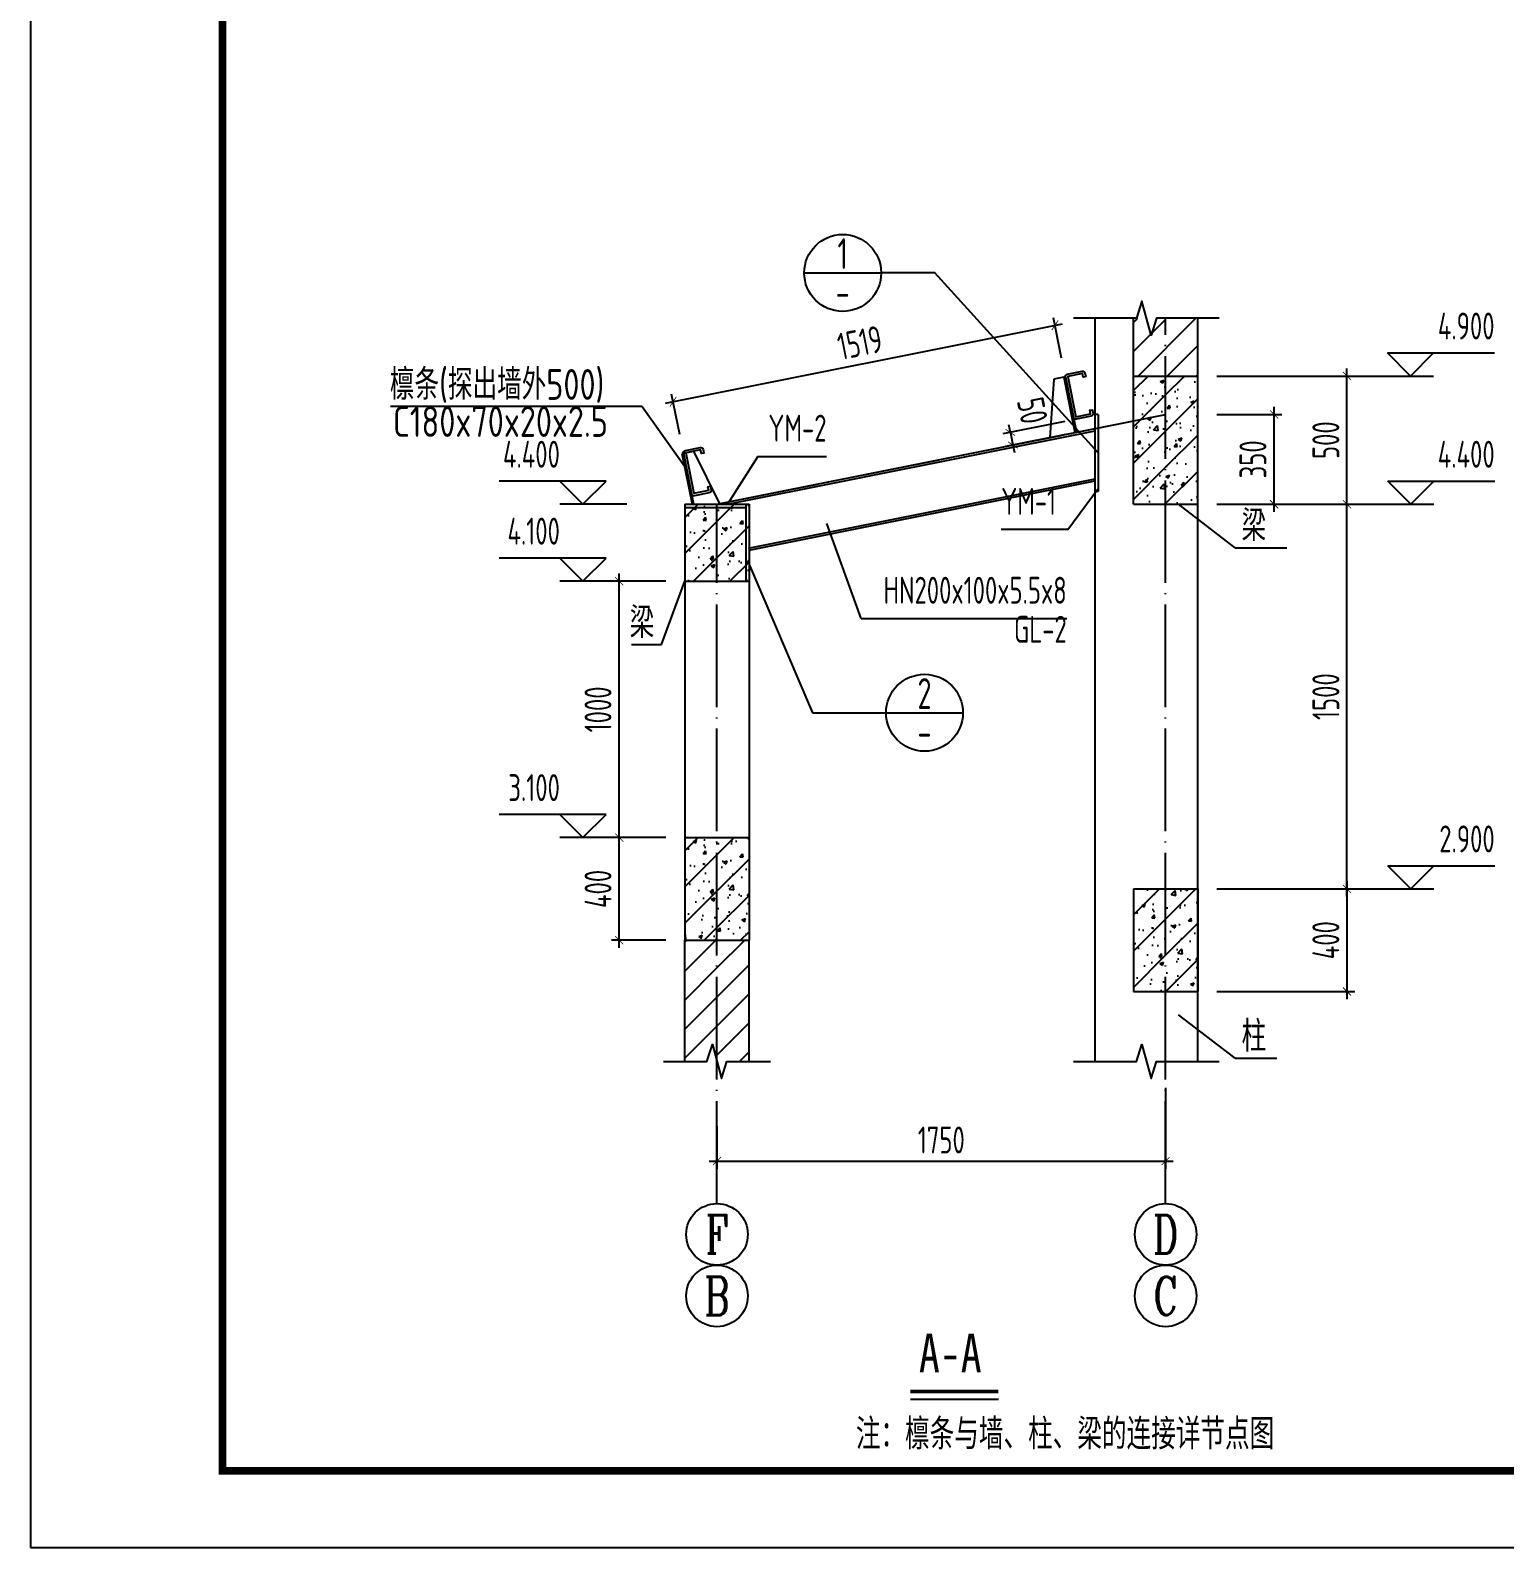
# Model space of a CAD drawing. Extents: x -159214 to 158333, y 7819 to 689505.
# Drawn here: x 24683 to 53437, y 196819 to 226402 of the extents above; entities that cross this region are included whole.
import ezdxf
from ezdxf.enums import TextEntityAlignment as Align

# ---------------------------------------------------------------- set-up
doc = ezdxf.new("R2010")
doc.units = 0
doc.header["$LTSCALE"] = 1000
doc.header["$PDMODE"] = 3
doc.linetypes.add('$0$DASH', pattern=[0.35, 0.25, -0.1])
doc.linetypes.add('DOTE', pattern=[2.42, 2, -0.2, 0.02, -0.2])
doc.layers.get('0').update_dxf_attribs({"linetype": 'CONTINUOUS'})
doc.layers.get('Defpoints').update_dxf_attribs({"linetype": 'CONTINUOUS'})
for name, color, linetype in [('$0$C-配筋表', 7, 'CONTINUOUS'), ('$0$TEXT', 7, 'CONTINUOUS'), ('DOTE', 1, 'DOTE'), ('LT', 2, 'CONTINUOUS'), ('MOUNT', 3, 'CONTINUOUS'), ('PUB_DWGN', 7, 'CONTINUOUS'), ('PUB_TEXT', 7, 'CONTINUOUS'), ('PUB_TITLE', 4, 'CONTINUOUS'), ('图名层', 7, 'CONTINUOUS'), ('柱配筋', 7, 'CONTINUOUS'), ('邓-AXIS_NUM', 7, 'CONTINUOUS'), ('邓-BASE_STR', 7, 'CONTINUOUS'), ('邓-DIM', 3, 'CONTINUOUS'), ('邓-FLOOR', 6, 'CONTINUOUS'), ('邓-HATCH', 8, 'CONTINUOUS'), ('邓-TEXT', 7, 'CONTINUOUS'), ('邓-THIN', 7, 'CONTINUOUS')]:
    doc.layers.add(name, color=color, linetype=linetype)
doc.styles.add('$0$TSSD_Rein', font='Tssdeng.shx', dxfattribs={"width": 0.7, "bigfont": 'hztxt.shx'})
doc.styles.add('-GBCBIGGBENOR', font='GBENOR.shx', dxfattribs={"bigfont": 'GBCBIG.shx'})
doc.styles.add('-黑体', font='SIMHEI.TTF')
doc.styles.add('HZTXT', font='romans', dxfattribs={"bigfont": 'hztxt'})
doc.styles.add('title_font', font='GBENOR.shx', dxfattribs={"bigfont": 'GBCBIG.shx'})
doc.styles.add('TSSD_Axis', font='complex.shx', dxfattribs={"width": 0.7, "bigfont": 'hztxt.shx'})
doc.styles.add('TSSD_Dimension', font='tssdeng.shx', dxfattribs={"width": 0.7, "bigfont": 'Hztxt.shx'})
doc.styles.add('TSSD_Label', font='tssdeng.shx', dxfattribs={"width": 0.7, "bigfont": 'Hztxt.shx'})
doc.styles.add('TSSD_Num', font='tssdeng.shx', dxfattribs={"width": 0.7, "bigfont": 'hztxt.shx'})
doc.dimstyles.new('TSSD_30_150', dxfattribs={"dimtxt": 525, "dimasz": 150, "dimexe": 150, "dimexo": 375, "dimgap": 150, "dimtad": 1, "dimdec": 0, "dimlfac": 0.2, "dimzin": 0, "dimdsep": 46, "dimtxsty": 'TSSD_Dimension', "dimblk": 'ARCHTICK', "dimblk1": 'ARCHTICK', "dimblk2": 'ARCHTICK', "dimcen": 0, "dimdle": 150, "dimclrt": 7, "dimadec": 0, "dimazin": 0, "dimtfac": 1, "dimtdec": 0, "dimtix": 1, "dimtmove": 2, "dimatfit": 3, "dimfxl": 1, "dimtolj": 1, "dimtzin": 0, "dimarcsym": 0})
pattern_1 = [(50, (0, 4801.44), (717.2602, -62.7521), [75, -825]), (355, (0, 4801.44), (-138.7513, 752.1921), [60, -660]), (100.4514, (59.8, 4796.2), (578.5094, 689.4395), [63.7402, -701.142]), (46.1842, (0, 5001.4), (1067.241, -165.519), [112.5, -1237.5]), (96.6356, (88.9, 4987.6), (934.6627, 974.118), [95.6103, -1051.713]), (351.1842, (0, 5001.4), (934.662, 974.1186), [90, -990]), (21, (100, 4951.44), (596.907, -402.6189), [75, -825]), (326, (100, 4951.44), (243.3153, 725.15), [60, -660]), (71.4514, (149.74, 4917.9), (840.2226, 322.5305), [63.7402, -701.142]), (37.5, (0, 4801.44), (12.15986, 332.89385), [0, -652, 0, -670, 0, -662.5]), (7.5, (0, 4801.44), (263.06954, 394.4117), [0, -382, 0, -637, 0, -252.5]), (327.5, (-223, 4801.44), (533.82244, -22.55487), [0, -250, 0, -780, 0, -1035]), (317.5, (-323, 4801.44), (583.1862, 100.105), [0, -325, 0, -518, 0, -735]), (45, (0, 4801.44), (-353.5534, 353.5534), [])]
pattern_2 = [(50, (0, 6301.44), (717.2602, -62.7521), [75, -825]), (355, (0, 6301.44), (-138.7513, 752.1921), [60, -660]), (100.4514, (59.8, 6296.2), (578.5094, 689.4395), [63.7402, -701.142]), (46.1842, (0, 6501.4), (1067.241, -165.519), [112.5, -1237.5]), (96.6356, (88.9, 6487.6), (934.6627, 974.118), [95.6103, -1051.713]), (351.1842, (0, 6501.4), (934.662, 974.1186), [90, -990]), (21, (100, 6451.44), (596.907, -402.6189), [75, -825]), (326, (100, 6451.44), (243.3153, 725.15), [60, -660]), (71.4514, (149.74, 6417.9), (840.2226, 322.5305), [63.7402, -701.142]), (37.5, (0, 6301.44), (12.15986, 332.89385), [0, -652, 0, -670, 0, -662.5]), (7.5, (0, 6301.44), (263.06954, 394.4117), [0, -382, 0, -637, 0, -252.5]), (327.5, (-223, 6301.44), (533.82244, -22.55487), [0, -250, 0, -780, 0, -1035]), (317.5, (-323, 6301.44), (583.1862, 100.105), [0, -325, 0, -518, 0, -735]), (45, (0, 6301.44), (-353.5534, 353.5534), [])]
pattern_3 = [(50, (0, -1698.56), (717.2602, -62.7521), [75, -825]), (355, (0, -1698.56), (-138.7513, 752.1921), [60, -660]), (100.4514, (59.8, -1703.8), (578.5094, 689.4395), [63.7402, -701.142]), (46.1842, (0, -1498.6), (1067.241, -165.519), [112.5, -1237.5]), (96.6356, (88.9, -1512.4), (934.6627, 974.118), [95.6103, -1051.713]), (351.1842, (0, -1498.6), (934.662, 974.1186), [90, -990]), (21, (100, -1548.56), (596.907, -402.6189), [75, -825]), (326, (100, -1548.56), (243.3153, 725.15), [60, -660]), (71.4514, (149.74, -1582.1), (840.2226, 322.5305), [63.7402, -701.142]), (37.5, (0, -1698.56), (12.15986, 332.89385), [0, -652, 0, -670, 0, -662.5]), (7.5, (0, -1698.56), (263.06954, 394.4117), [0, -382, 0, -637, 0, -252.5]), (327.5, (-223, -1698.56), (533.82244, -22.55487), [0, -250, 0, -780, 0, -1035]), (317.5, (-323, -1698.56), (583.1862, 100.105), [0, -325, 0, -518, 0, -735]), (45, (0, -1698.56), (-353.5534, 353.5534), [])]
pattern_4 = [(50, (8750, -2948.56), (717.2602, -62.7521), [75, -825]), (355, (8750, -2948.56), (-138.7513, 752.1921), [60, -660]), (100.4514, (8809.8, -2953.8), (578.5094, 689.4395), [63.7402, -701.142]), (46.1842, (8750, -2748.6), (1067.241, -165.519), [112.5, -1237.5]), (96.6356, (8838.9, -2762.4), (934.6627, 974.118), [95.6103, -1051.713]), (351.1842, (8750, -2748.6), (934.662, 974.1186), [90, -990]), (21, (8850, -2798.56), (596.907, -402.6189), [75, -825]), (326, (8850, -2798.56), (243.3153, 725.15), [60, -660]), (71.4514, (8899.74, -2832.1), (840.2226, 322.5305), [63.7402, -701.142]), (37.5, (8750, -2948.56), (12.15986, 332.89385), [0, -652, 0, -670, 0, -662.5]), (7.5, (8750, -2948.56), (263.06954, 394.4117), [0, -382, 0, -637, 0, -252.5]), (327.5, (8527, -2948.56), (533.82244, -22.55487), [0, -250, 0, -780, 0, -1035]), (317.5, (8427, -2948.56), (583.1862, 100.105), [0, -325, 0, -518, 0, -735]), (45, (8750, -2948.56), (-353.5534, 353.5534), [])]
pattern_5 = [(45, (0, -1922.86), (-282.8427, 282.8427), [])]

# ---------------------------------------------------------------- blocks, each defined once
blk = doc.blocks.new('结构A2+0.5')
at = {"layer": 'PUB_TITLE'}
blk.add_lwpolyline([(0, -63000), (133650, -63000), (133650, 0), (0, 0)], close=True, dxfattribs=at)
at = {"layer": 'PUB_TITLE', "const_width": 150}
blk.add_lwpolyline([(3750, -61500), (132150, -61500), (132150, -1500), (3750, -1500)], close=True, dxfattribs=at)
at = {"layer": 'MOUNT', "color": 4, "style": 'HZTXT'}
blk.add_attdef('00', (130703, -60956), '', height=330, dxfattribs=at)
at = {"layer": 'PUB_DWGN', "style": 'title_font'}
for tag, height, p in [('工程名称1', 900, (127304, -45157)), ('工程名称2', 900, (127304, -46498)), ('图号', 600, (127304, -61007))]:
    blk.add_attdef(tag, text='', height=height, dxfattribs=at).set_placement(p, align=Align.CENTER)
at = {"layer": 'PUB_TEXT', "style": '-GBCBIGGBENOR'}
for tag, height, p in [('图名1', 849, (127304, -51263)), ('图名2', 849, (127373, -52205)), ('比例', 600, (129973, -58904)), ('日期', 600, (124615, -58935))]:
    blk.add_attdef(tag, text='', height=height, dxfattribs=at).set_placement(p, align=Align.CENTER)
blk = doc.blocks.new('_ArchTick')
at = {"color": 0, "linetype": 'ByBlock', "const_width": 0.1}
blk.add_lwpolyline([(-0.53, -0.53), (0.53, 0.53)], dxfattribs=at)
blk = doc.blocks.new('*D270')
at = {"layer": 'Defpoints', "color": 0}
for p in [(46825, 206159), (38075, 205409), (46825, 204355)]:
    blk.add_point(p, dxfattribs=at)
at = {"layer": '邓-DIM', "color": 0, "lineweight": -2}
for p, q in [((46825, 205784), (46825, 204205)), ((38075, 205034), (38075, 204205)), ((37925, 204355), (46975, 204355))]:
    blk.add_line(p, q, dxfattribs=at)
at = {"layer": '邓-DIM', "color": 0, "lineweight": -2, "xscale": 150, "yscale": 150, "zscale": 150, "rotation": 180}
blk.add_blockref('_ArchTick', (38075, 204355), dxfattribs=at)
at = {"layer": '邓-DIM', "color": 0, "lineweight": -2, "xscale": 150, "yscale": 150, "zscale": 150}
blk.add_blockref('_ArchTick', (46825, 204355), dxfattribs=at)
at = {"layer": '邓-DIM', "color": 7, "insert": (42450, 204767), "char_height": 525, "attachment_point": 5, "style": 'TSSD_Dimension'}
blk.add_mtext('\\A1;1750', dxfattribs=at)
blk = doc.blocks.new('*D271')
at = {"layer": 'Defpoints', "color": 0}
for p in [(47450, 217162), (50362, 217162), (47450, 209662)]:
    blk.add_point(p, dxfattribs=at)
at = {"layer": '邓-DIM', "color": 0, "lineweight": -2}
for p, q in [((47825, 217162), (50512, 217162)), ((50362, 209512), (50362, 217312)), ((47825, 209662), (50512, 209662))]:
    blk.add_line(p, q, dxfattribs=at)
at = {"layer": '邓-DIM', "color": 0, "lineweight": -2, "xscale": 150, "yscale": 150, "zscale": 150}
for p, rotation in [((50362, 217162), 90), ((50362, 209662), 270)]:
    blk.add_blockref('_ArchTick', p, dxfattribs=dict(at, rotation=rotation))
at = {"layer": '邓-DIM', "color": 7, "insert": (49950, 213412), "char_height": 525, "attachment_point": 5, "rotation": 90, "style": 'TSSD_Dimension'}
blk.add_mtext('\\A1;1500', dxfattribs=at)
blk = doc.blocks.new('*D272')
at = {"layer": 'Defpoints', "color": 0}
for p in [(47450, 219662), (50362, 219662), (47450, 217162)]:
    blk.add_point(p, dxfattribs=at)
at = {"layer": '邓-DIM', "color": 0, "lineweight": -2}
for p, q in [((50362, 217012), (50362, 219812)), ((47825, 219662), (50512, 219662)), ((47825, 217162), (50512, 217162))]:
    blk.add_line(p, q, dxfattribs=at)
at = {"layer": '邓-DIM', "color": 0, "lineweight": -2, "xscale": 150, "yscale": 150, "zscale": 150}
for p, rotation in [((50362, 219662), 90), ((50362, 217162), 270)]:
    blk.add_blockref('_ArchTick', p, dxfattribs=dict(at, rotation=rotation))
at = {"layer": '邓-DIM', "color": 7, "insert": (49950, 218412), "char_height": 525, "attachment_point": 5, "rotation": 90, "style": 'TSSD_Dimension'}
blk.add_mtext('\\A1;500', dxfattribs=at)
blk = doc.blocks.new('*D273')
at = {"layer": 'Defpoints', "color": 0}
for p in [(47450, 209662), (47450, 207662), (50362, 207662)]:
    blk.add_point(p, dxfattribs=at)
at = {"layer": '邓-DIM', "color": 0, "lineweight": -2}
for p, q in [((50362, 209812), (50362, 207512)), ((47825, 209662), (50512, 209662)), ((47825, 207662), (50512, 207662))]:
    blk.add_line(p, q, dxfattribs=at)
at = {"layer": '邓-DIM', "color": 0, "lineweight": -2, "xscale": 150, "yscale": 150, "zscale": 150}
for p, rotation in [((50362, 209662), 90), ((50362, 207662), 270)]:
    blk.add_blockref('_ArchTick', p, dxfattribs=dict(at, rotation=rotation))
at = {"layer": '邓-DIM', "color": 7, "insert": (49950, 208662), "char_height": 525, "attachment_point": 5, "rotation": 90, "style": 'TSSD_Dimension'}
blk.add_mtext('\\A1;400', dxfattribs=at)
blk = doc.blocks.new('*D274')
at = {"layer": 'Defpoints', "color": 0}
for p in [(47450, 218912), (48941, 218912), (47450, 217162)]:
    blk.add_point(p, dxfattribs=at)
at = {"layer": '邓-DIM', "color": 0, "lineweight": -2}
for p, q in [((48941, 217012), (48941, 219062)), ((47825, 218912), (49091, 218912)), ((47825, 217162), (49091, 217162))]:
    blk.add_line(p, q, dxfattribs=at)
at = {"layer": '邓-DIM', "color": 0, "lineweight": -2, "xscale": 150, "yscale": 150, "zscale": 150}
for p, rotation in [((48941, 218912), 90), ((48941, 217162), 270)]:
    blk.add_blockref('_ArchTick', p, dxfattribs=dict(at, rotation=rotation))
at = {"layer": '邓-DIM', "color": 7, "insert": (48528, 218037), "char_height": 525, "attachment_point": 5, "rotation": 90, "style": 'TSSD_Dimension'}
blk.add_mtext('\\A1;350', dxfattribs=at)
blk = doc.blocks.new('*D275')
at = {"layer": 'Defpoints', "color": 0}
for p in [(36168, 210662), (37450, 210662), (37450, 208662)]:
    blk.add_point(p, dxfattribs=at)
at = {"layer": '邓-DIM', "color": 0, "lineweight": -2}
for p, q in [((37075, 210662), (36018, 210662)), ((36168, 208512), (36168, 210812)), ((37075, 208662), (36018, 208662))]:
    blk.add_line(p, q, dxfattribs=at)
at = {"layer": '邓-DIM', "color": 0, "lineweight": -2, "xscale": 150, "yscale": 150, "zscale": 150}
for p, rotation in [((36168, 210662), 90), ((36168, 208662), 270)]:
    blk.add_blockref('_ArchTick', p, dxfattribs=dict(at, rotation=rotation))
at = {"layer": '邓-DIM', "color": 7, "insert": (35755, 209662), "char_height": 525, "attachment_point": 5, "rotation": 90, "style": 'TSSD_Dimension'}
blk.add_mtext('\\A1;400', dxfattribs=at)
blk = doc.blocks.new('*D276')
at = {"layer": 'Defpoints', "color": 0}
for p in [(36168, 215662), (37450, 215662), (37450, 210662)]:
    blk.add_point(p, dxfattribs=at)
at = {"layer": '邓-DIM', "color": 0, "lineweight": -2}
for p, q in [((37075, 215662), (36018, 215662)), ((36168, 210512), (36168, 215812)), ((37075, 210662), (36018, 210662))]:
    blk.add_line(p, q, dxfattribs=at)
at = {"layer": '邓-DIM', "color": 0, "lineweight": -2, "xscale": 150, "yscale": 150, "zscale": 150}
for p, rotation in [((36168, 215662), 90), ((36168, 210662), 270)]:
    blk.add_blockref('_ArchTick', p, dxfattribs=dict(at, rotation=rotation))
at = {"layer": '邓-DIM', "color": 7, "insert": (35755, 213162), "char_height": 525, "attachment_point": 5, "rotation": 90, "style": 'TSSD_Dimension'}
blk.add_mtext('\\A1;1000', dxfattribs=at)
blk = doc.blocks.new('ts_axno')
at = {"color": 0, "linetype": 'ByBlock', "lineweight": -2}
blk.add_circle((0, 0), 0.5, dxfattribs=at)
at = {"color": 0, "linetype": 'ByBlock', "lineweight": -2, "style": 'TSSD_Axis', "width": 0.7}
blk.add_attdef('A', text='', height=0.6, dxfattribs=at).set_placement((0, 0), align=Align.MIDDLE_CENTER)
blk = doc.blocks.new('*D456')
at = {"layer": 'Defpoints', "color": 0}
for p in [(44667, 220652), (44869, 219645), (37420, 218155)]:
    blk.add_point(p, dxfattribs=at)
at = {"layer": '邓-DIM', "color": 0, "lineweight": -2}
for p, q in [((44795, 220012), (44638, 220799)), ((37072, 219133), (44815, 220682)), ((37347, 218523), (37189, 219310))]:
    blk.add_line(p, q, dxfattribs=at)
at = {"layer": '邓-DIM', "color": 0, "lineweight": -2, "xscale": 150, "yscale": 150, "zscale": 150}
for p, rotation in [((44667, 220652), 11.30993247400943), ((37219, 219162), 191.3099324740094)]:
    blk.add_blockref('_ArchTick', p, dxfattribs=dict(at, rotation=rotation))
at = {"layer": '邓-DIM', "color": 7, "insert": (40862, 220312), "char_height": 525, "attachment_point": 5, "rotation": 11.3099, "style": 'TSSD_Dimension'}
blk.add_mtext('\\A1;1519', dxfattribs=at)
blk = doc.blocks.new('*D457')
at = {"layer": 'Defpoints', "color": 0}
for p in [(45227, 218847), (45276, 218602), (43846, 218316)]:
    blk.add_point(p, dxfattribs=at)
at = {"layer": '邓-DIM', "color": 0, "lineweight": -2}
for p, q in [((44860, 218774), (43650, 218532)), ((43797, 218561), (43768, 218708)), ((44909, 218529), (43699, 218287)), ((43797, 218561), (43846, 218316)), ((43846, 218316), (43875, 218169))]:
    blk.add_line(p, q, dxfattribs=at)
at = {"layer": '邓-DIM', "color": 0, "lineweight": -2, "xscale": 150, "yscale": 150, "zscale": 150}
for p, rotation in [((43797, 218561), 281.3099324740226), ((43846, 218316), 101.3099324740225)]:
    blk.add_blockref('_ArchTick', p, dxfattribs=dict(at, rotation=rotation))
at = {"layer": '邓-DIM', "color": 7, "insert": (44226, 218988), "char_height": 525, "attachment_point": 5, "rotation": 281.3099, "style": 'TSSD_Dimension'}
blk.add_mtext('\\A1;50', dxfattribs=at)
blk = doc.blocks.new('ts_idx')
at = {"color": 0, "linetype": 'ByBlock', "lineweight": -2}
blk.add_line((-0.5, 0), (0.5, 0), dxfattribs=at)
blk.add_circle((0, 0), 0.5, dxfattribs=at)
at = {"color": 0, "linetype": 'ByBlock', "lineweight": -2, "style": 'TSSD_Num', "width": 0.7}
for tag, p in [('1', (0, 0.25)), ('A', (0, -0.25))]:
    blk.add_attdef(tag, text='', height=0.4, dxfattribs=at).set_placement(p, align=Align.MIDDLE_CENTER)

msp = doc.modelspace()

# ---------------------------------------------------------------- hatches: boundary and pattern name
at = {"layer": '邓-HATCH'}
h = msp.add_hatch(dxfattribs=at)
h.set_pattern_fill('METAL', color=256, scale=100, style=0)
h.set_pattern_definition([(45, (0, 4801.44), (-282.8427, 282.8427), [])])
h.paths.add_polyline_path([(46199.9, 219661.9), (47449.9, 219661.9), (47449.9, 220789.8), (47019.9, 220789.8), (46914.9, 220459.8), (46734.9, 221119.8), (46629.9, 220789.8), (46199.9, 220789.8)])
h = msp.add_hatch(dxfattribs=at)
h.set_pattern_fill('ARMORED', color=256, scale=100, style=0)
h.set_pattern_definition(pattern_2)
h.paths.add_polyline_path([(46824.9, 219661.9), (46199.9, 219661.9), (46199.9, 217161.9), (46824.9, 217161.9)])
h = msp.add_hatch(dxfattribs=at)
h.set_pattern_fill('ARMORED', color=256, scale=100, style=0)
h.set_pattern_definition(pattern_2)
h.paths.add_polyline_path([(47449.9, 219661.9), (46824.9, 219661.9), (46824.9, 217161.9), (47449.9, 217161.9)])
h = msp.add_hatch(dxfattribs=at)
h.set_pattern_fill('ARMORED', color=256, scale=100, style=0)
h.set_pattern_definition(pattern_1)
h.paths.add_polyline_path([(38074.9, 217161.9), (37624.9, 217161.9), (37449.9, 217161.9), (37449.9, 215661.9), (38074.9, 215661.9)])
h = msp.add_hatch(dxfattribs=at)
h.set_pattern_fill('ARMORED', color=256, scale=100, style=0)
h.set_pattern_definition(pattern_1)
h.paths.add_polyline_path([(38699.9, 217161.9), (38074.9, 217161.9), (38074.9, 215661.9), (38699.9, 215661.9)])
h = msp.add_hatch(dxfattribs=at)
h.set_pattern_fill('ARMORED', color=256, scale=100, style=0)
h.set_pattern_definition(pattern_3)
h.paths.add_polyline_path([(38074.9, 210661.9), (37624.9, 210661.9), (37449.9, 210661.9), (37449.9, 208661.9), (38074.9, 208661.9)])
h = msp.add_hatch(dxfattribs=at)
h.set_pattern_fill('ARMORED', color=256, scale=100, style=0)
h.set_pattern_definition(pattern_3)
h.paths.add_polyline_path([(38699.9, 210661.9), (38074.9, 210661.9), (38074.9, 208661.9), (38699.9, 208661.9)])
h = msp.add_hatch(dxfattribs=at)
h.set_pattern_fill('ARMORED', color=256, scale=100, style=0)
h.set_pattern_definition(pattern_4)
h.paths.add_polyline_path([(46199.9, 207661.9), (46824.9, 207661.9), (46824.9, 209661.9), (46199.9, 209661.9)])
h = msp.add_hatch(dxfattribs=at)
h.set_pattern_fill('ARMORED', color=256, scale=100, style=0)
h.set_pattern_definition(pattern_4)
h.paths.add_polyline_path([(46824.9, 207661.9), (47449.9, 207661.9), (47449.9, 209661.9), (46824.9, 209661.9)])
h = msp.add_hatch(dxfattribs=at)
h.set_pattern_fill('METAL', color=256, scale=100, style=0)
h.set_pattern_definition(pattern_5)
h.paths.add_polyline_path([(38074.9, 208661.9), (37449.9, 208661.9), (37449.9, 206297.8), (37879.9, 206297.8), (37984.9, 206627.8), (38074.9, 206297.8)])
h = msp.add_hatch(dxfattribs=at)
h.set_pattern_fill('METAL', color=256, scale=100, style=0)
h.set_pattern_definition(pattern_5)
h.paths.add_polyline_path([(38699.9, 208661.9), (38074.9, 208661.9), (38074.9, 206297.8), (38164.9, 205967.8), (38269.9, 206297.8), (38699.9, 206297.8)])

# ---------------------------------------------------------------- linework, layer by layer
for p, q in [((45449.9, 206297.8), (45449.9, 220789.8)), ((46199.9, 217161.9), (46199.9, 220789.8)), ((47449.9, 206297.8), (47449.9, 220789.8)), ((46199.9, 219661.9), (47449.9, 219661.9)), ((38074.9, 217161.9), (45449.9, 218636.9)), ((38278.8, 217161.9), (45449.9, 218596.1)), ((38692, 216306.3), (45449.9, 217657.9)), ((38699.9, 216267.1), (45449.9, 217617.1)), ((37449.9, 217161.9), (38699.9, 217161.9)), ((37449.9, 217161.9), (37449.9, 215661.9)), ((38639.9, 217161.9), (38639.9, 215661.9)), ((38699.9, 217161.9), (38699.9, 215661.9)), ((46199.9, 217161.9), (47449.9, 217161.9)), ((37449.9, 217101.9), (38639.9, 217101.9)), ((37449.9, 215661.9), (38699.9, 215661.9)), ((37449.9, 210661.9), (38699.9, 210661.9)), ((37449.9, 210661.9), (37449.9, 208661.9)), ((38699.9, 210661.9), (38699.9, 208661.9)), ((46199.9, 209661.9), (47449.9, 209661.9)), ((46199.9, 209661.9), (46199.9, 207661.9)), ((47449.9, 209661.9), (47449.9, 207661.9)), ((37449.9, 208661.9), (38699.9, 208661.9)), ((37449.9, 206297.8), (37449.9, 208661.9)), ((38699.9, 206297.8), (38699.9, 208661.9)), ((46199.9, 207661.9), (47449.9, 207661.9))]:
    msp.add_line(p, q)
at = {"layer": 'DOTE'}
for p, q in [((46824.9, 203527.1), (46824.9, 220789.8)), ((38074.9, 217161.9), (46824.9, 218911.9)), ((38074.9, 203527.1), (38074.9, 217161.9))]:
    msp.add_line(p, q, dxfattribs=at)
at = {"layer": 'LT'}
for points in [[(45083.2, 218818.5, -0.4142136), (45026.7, 218856.2), (44869, 219644.5, -0.4142136), (44906.6, 219701), (45194.9, 219758.7, -0.4142136), (45251.4, 219721), (45265.5, 219650.4), (45218.5, 219641), (45204.4, 219711.6), (44916.1, 219654), (45073.7, 218865.6), (45362, 218923.2), (45347.9, 218993.8), (45395, 219003.2), (45409.1, 218932.6, -0.4142136), (45371.4, 218876.2)], [(37634.5, 217328.8, -0.4142136), (37578.1, 217366.4), (37420.4, 218154.8, -0.4142136), (37458, 218211.3), (37746.3, 218269, -0.4142136), (37802.8, 218231.3), (37816.9, 218160.7), (37769.9, 218151.3), (37755.7, 218221.9), (37467.4, 218164.2), (37625.1, 217375.8), (37913.4, 217433.5), (37899.3, 217504.1), (37946.4, 217513.5), (37960.5, 217442.9, -0.4142136), (37922.8, 217386.4)]]:
    msp.add_lwpolyline(points, format="xyb", close=True, dxfattribs=at)
at = {"layer": '图名层', "const_width": 75}
msp.add_lwpolyline([(41847.1, 199862.9), (43564.6, 199862.9)], dxfattribs=at)
at = {"layer": '图名层'}
msp.add_lwpolyline([(41847.1, 199712.9), (43564.6, 199712.9)], dxfattribs=at)
at = {"layer": '柱配筋'}
for p, q in [((36617.5, 219067.8), (31710.2, 219067.8)), ((36617.5, 219067.8), (37481.2, 217850.5)), ((48181.3, 216314.1), (47074.1, 217161.9)), ((48181.3, 216314.1), (49191.3, 216314.1)), ((36406.6, 214424.4), (36991, 214424.4)), ((48181.3, 206361.7), (47074.1, 207209.5)), ((48181.3, 206361.7), (48993.4, 206361.7))]:
    msp.add_line(p, q, dxfattribs=at)
at = {"layer": '邓-BASE_STR'}
for p, q in [((45509.9, 218911.9), (45449.9, 218911.9)), ((45509.9, 218911.9), (45509.9, 217411.9)), ((45509.9, 217411.9), (45449.9, 217411.9)), ((36991, 214424.4), (37449.9, 215661.9)), ((37449.9, 215661.9), (37449.9, 210661.9)), ((38699.9, 215661.9), (38699.9, 210661.9))]:
    msp.add_line(p, q, dxfattribs=at)
at = {"layer": '邓-FLOOR'}
for p, q in [((44643.5, 219599.4), (44565.4, 218460)), ((44839.6, 219638.7), (44643.5, 219599.4)), ((44869, 219644.5), (44839.6, 219638.7)), ((44839.6, 219638.7), (45055.7, 218558.1)), ((44869, 219644.5), (45085.1, 218563.9)), ((37420.4, 218154.8), (37391, 218148.9)), ((37391, 218148.9), (37588.4, 217161.9)), ((37420.4, 218154.8), (37616.5, 218194)), ((37420.4, 218154.8), (37619, 217161.9)), ((37616.5, 218194), (38126.8, 217172.3))]:
    msp.add_line(p, q, dxfattribs=at)
at = {"layer": '邓-TEXT'}
for p, q in [((38874.6, 218094.9), (38278.8, 217161.9)), ((38874.6, 218094.9), (40211.1, 218094.9)), ((44918.9, 216668.1), (45509.9, 217468.9)), ((40886.4, 214933.9), (40216.3, 216783.9)), ((44918.9, 216668.1), (43616.5, 216668.1)), ((40886.4, 214933.9), (44896.6, 214933.9))]:
    msp.add_line(p, q, dxfattribs=at)
at = {"layer": '邓-THIN'}
for p, q in [((42323.3, 221672.7), (41276.5, 221672.7)), ((45509.9, 218161.9), (42323.3, 221672.7)), ((51602.4, 219661.9), (51152.4, 220111.9)), ((51152.4, 220111.9), (52052.4, 220111.9)), ((51602.4, 219661.9), (52052.4, 220111.9)), ((52052.4, 220111.9), (53239.7, 220111.9)), ((50512.3, 219661.9), (52052.4, 219661.9)), ((35010.9, 217611.9), (33823.6, 217611.9)), ((35460.9, 217161.9), (35010.9, 217611.9)), ((35910.9, 217611.9), (35010.9, 217611.9)), ((35460.9, 217161.9), (35910.9, 217611.9)), ((51605.8, 217161.9), (51155.8, 217611.9)), ((51155.8, 217611.9), (52055.8, 217611.9)), ((51605.8, 217161.9), (52055.8, 217611.9)), ((52055.8, 217611.9), (53243.1, 217611.9)), ((36317.9, 217161.9), (35010.9, 217161.9)), ((50515.7, 217161.9), (52055.8, 217161.9)), ((35010.9, 216111.9), (33823.6, 216111.9)), ((35460.9, 215661.9), (35010.9, 216111.9)), ((35910.9, 216111.9), (35010.9, 216111.9)), ((35460.9, 215661.9), (35910.9, 216111.9)), ((38699.9, 215985.5), (39935.8, 213096.8)), ((36317.9, 215661.9), (35010.9, 215661.9)), ((39935.8, 213096.8), (41372.2, 213096.8)), ((35010.9, 211111.9), (33823.6, 211111.9)), ((35460.9, 210661.9), (35010.9, 211111.9)), ((35910.9, 211111.9), (35010.9, 211111.9)), ((35460.9, 210661.9), (35910.9, 211111.9)), ((36317.9, 210661.9), (35010.9, 210661.9)), ((51605.8, 209661.9), (51155.8, 210111.9)), ((51155.8, 210111.9), (52055.8, 210111.9)), ((51605.8, 209661.9), (52055.8, 210111.9)), ((52055.8, 210111.9), (53243.1, 210111.9)), ((50515.7, 209661.9), (52055.8, 209661.9))]:
    msp.add_line(p, q, dxfattribs=at)
for points in [[(47869.9, 220789.8), (46644.9, 220789.8), (46539.9, 220459.8), (46359.9, 221119.8), (46254.9, 220789.8), (45029.9, 220789.8)], [(37029.9, 206297.8), (37879.9, 206297.8), (37984.9, 206627.8), (38164.9, 205967.8), (38269.9, 206297.8), (39119.9, 206297.8)], [(45029.9, 206297.8), (46254.9, 206297.8), (46359.9, 206627.8), (46539.9, 205967.8), (46644.9, 206297.8), (47869.9, 206297.8)]]:
    msp.add_lwpolyline(points, dxfattribs=at)

# ---------------------------------------------------------------- block references
at = {"layer": '邓-AXIS_NUM'}
ref = msp.add_blockref('ts_axno', (38074.9, 202927.1), dxfattribs=dict(at, xscale=1200, yscale=1200, zscale=1200))
ref.add_attrib('C', 'F', dxfattribs={"height": 750, "style": 'TSSD_Axis', "width": 0.7}).set_placement((38074.9, 202927.1), align=Align.MIDDLE_CENTER)
ref = msp.add_blockref('ts_axno', (46824.9, 202927.1), dxfattribs=dict(at, xscale=1200, yscale=1200, zscale=1200))
ref.add_attrib('C', 'D', dxfattribs={"height": 750, "style": 'TSSD_Axis', "width": 0.7}).set_placement((46824.9, 202927.1), align=Align.MIDDLE_CENTER)
ref = msp.add_blockref('ts_axno', (38074.9, 201727.1), dxfattribs=dict(at, xscale=1200, yscale=1200, zscale=1200))
ref.add_attrib('C', 'B', dxfattribs={"height": 750, "style": 'TSSD_Axis', "width": 0.7}).set_placement((38074.9, 201727.1), align=Align.MIDDLE_CENTER)
ref = msp.add_blockref('ts_axno', (46824.9, 201727.1), dxfattribs=dict(at, xscale=1200, yscale=1200, zscale=1200))
ref.add_attrib('C', 'C', dxfattribs={"height": 750, "style": 'TSSD_Axis', "width": 0.7}).set_placement((46824.9, 201727.1), align=Align.MIDDLE_CENTER)
at = {"layer": '邓-DIM'}
msp.add_blockref('结构A2+0.5', (24682.6, 259818.8), dxfattribs=at)
at = {"layer": '邓-THIN'}
ref = msp.add_blockref('ts_idx', (40526.5, 221672.7), dxfattribs=dict(at, xscale=1500, yscale=1500, zscale=1500))
ref.add_attrib('1', '1', dxfattribs={"height": 600, "style": 'TSSD_Num', "width": 0.7}).set_placement((40526.5, 222047.7), align=Align.MIDDLE_CENTER)
ref.add_attrib('-', '-', dxfattribs={"height": 600, "style": 'TSSD_Num', "width": 0.7}).set_placement((40526.5, 221297.7), align=Align.MIDDLE_CENTER)
ref = msp.add_blockref('ts_idx', (42122.2, 213096.8), dxfattribs=dict(at, xscale=1500, yscale=1500, zscale=1500))
ref.add_attrib('2', '2', dxfattribs={"height": 600, "style": 'TSSD_Num', "width": 0.7}).set_placement((42122.2, 213471.8), align=Align.MIDDLE_CENTER)
ref.add_attrib('-', '-', dxfattribs={"height": 600, "style": 'TSSD_Num', "width": 0.7}).set_placement((42122.2, 212721.8), align=Align.MIDDLE_CENTER)

# ---------------------------------------------------------------- texts
at = {"layer": '$0$C-配筋表', "linetype": '$0$DASH', "ltscale": 1000, "style": '$0$TSSD_Rein', "width": 0.8}
for s, p in [('檩条(探出墙外500)', (31695, 219197.6)), ('C180x70x20x2.5', (31754.9, 218475.3)), ('梁', (48306.1, 216443.9)), ('梁', (36371.3, 214554.2)), ('柱', (48306.1, 206491.5))]:
    msp.add_text(s, height=600, dxfattribs=at).set_placement(p)
at = {"layer": '$0$TEXT', "style": '$0$TSSD_Rein', "width": 0.8}
msp.add_text('注：檩条与墙、柱、梁的连接详节点图', height=600, dxfattribs=at).set_placement((40783, 198733))
at = {"layer": '图名层', "style": '-黑体', "width": 0.8}
msp.add_text('A-A', height=750, dxfattribs=at).set_placement((42012.4, 200012.9), align=Align.BOTTOM_LEFT)
at = {"layer": '邓-TEXT', "style": 'TSSD_Label', "width": 0.7}
for s, p in [('YM-2', (40211.1, 218226.1)), ('HN200x100x5.5x8', (44896.6, 215065.2)), ('GL-2', (44896.6, 214303.6))]:
    msp.add_text(s, height=525, dxfattribs=at).set_placement(p, align=Align.BOTTOM_RIGHT)
msp.add_text('YM-1', height=525, dxfattribs=at).set_placement((43616.5, 216799.3), align=Align.BOTTOM_LEFT)
at = {"layer": '邓-THIN', "style": 'TSSD_Label', "width": 0.7}
for s, p in [('4.900', (53239.7, 220216.9)), ('4.400', (35010.9, 217716.9)), ('4.400', (53243.1, 217716.9)), ('4.100', (35010.9, 216216.9)), ('3.100', (35010.9, 211216.9)), ('2.900', (53243.1, 210216.9))]:
    msp.add_text(s, height=525, dxfattribs=at).set_placement(p, align=Align.BOTTOM_RIGHT)

# ---------------------------------------------------------------- dimensions: what is measured, and where the dimension line sits
at = {"layer": '邓-DIM'}
dim = msp.add_aligned_dim(p1=(37420.4, 218154.8), p2=(44869, 219644.5), distance=1027.6, dimstyle='TSSD_30_150', dxfattribs=at)
dim.commit()
dim.dimension.update_dxf_attribs({"geometry": '*D456', "text_midpoint": (40862.3, 220311.8)})
for base, p1, p2, picture, middle in [((50362.3, 219661.9), (47449.9, 217161.9), (47449.9, 219661.9), '*D272', (49949.8, 218411.9)), ((48940.9, 218911.9), (47449.9, 217161.9), (47449.9, 218911.9), '*D274', (48528.4, 218036.9)), ((50362.3, 217161.9), (47449.9, 209661.9), (47449.9, 217161.9), '*D271', (49949.8, 213411.9)), ((36167.9, 215661.9), (37449.9, 210661.9), (37449.9, 215661.9), '*D276', (35755.4, 213161.9)), ((36167.9, 210661.9), (37449.9, 208661.9), (37449.9, 210661.9), '*D275', (35755.4, 209661.9)), ((50362.3, 207661.9), (47449.9, 209661.9), (47449.9, 207661.9), '*D273', (49949.8, 208661.9))]:
    dim = msp.add_linear_dim(base=base, p1=p1, p2=p2, angle=90, dimstyle='TSSD_30_150', dxfattribs=at)
    dim.commit()
    dim.dimension.update_dxf_attribs({"geometry": picture, "text_midpoint": middle})
dim = msp.add_linear_dim(base=(43846, 218316.1), p1=(45227.3, 218847.3), p2=(45276.3, 218602.2), angle=281.30993, dimstyle='TSSD_30_150', dxfattribs=at)
dim.commit()
dim.dimension.update_dxf_attribs({"geometry": '*D457', "text_midpoint": (44226, 218988), "dimtype": 161})
dim = msp.add_linear_dim(base=(46824.9, 204354.6), p1=(38074.9, 205408.8), p2=(46824.9, 206158.8), dimstyle='TSSD_30_150', dxfattribs=at)
dim.commit()
dim.dimension.update_dxf_attribs({"geometry": '*D270', "text_midpoint": (42449.9, 204767.1)})

doc.saveas('drawing.dxf')
